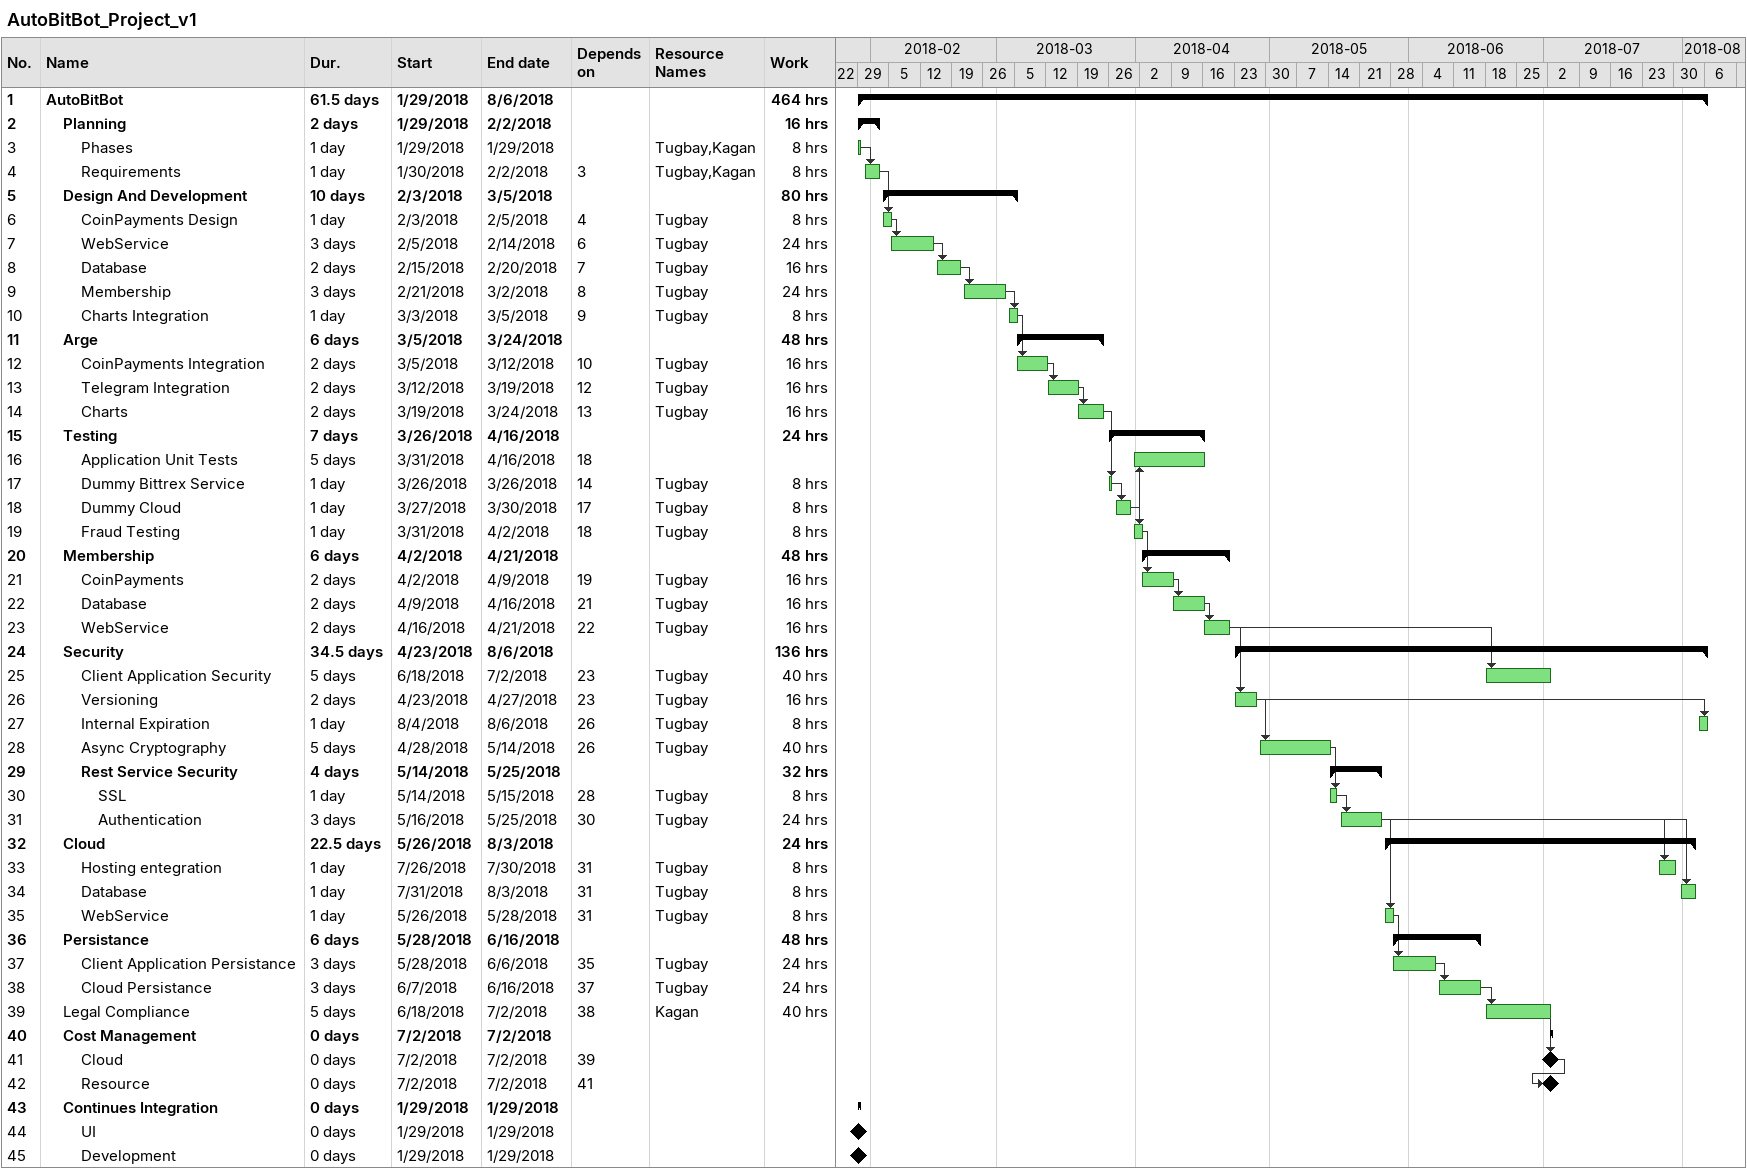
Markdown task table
AutoBitBot_Project_v1

| ID | Level | Task | Duration | Start | Finish | Predecessors | Resources | Work (h) |
|---|---|---|---|---|---|---|---|---|
| 1 | 1 | **AutoBitBot** | 61.5d | 2018-01-29 | 2018-08-06 |  |  | 464 |
| 2 | 2 | **Planning** | 2d | 2018-01-29 | 2018-02-02 |  |  | 16 |
| 3 | 3 | Phases | 1d | 2018-01-29 | 2018-01-29 |  | Tugbay,Kagan | 8 |
| 4 | 3 | Requirements | 1d | 2018-01-30 | 2018-02-02 | 3 | Tugbay,Kagan | 8 |
| 5 | 2 | **Design And Development** | 10d | 2018-02-03 | 2018-03-05 |  |  | 80 |
| 6 | 3 | CoinPayments Design | 1d | 2018-02-03 | 2018-02-05 | 4 | Tugbay | 8 |
| 7 | 3 | WebService | 3d | 2018-02-05 | 2018-02-14 | 6 | Tugbay | 24 |
| 8 | 3 | Database | 2d | 2018-02-15 | 2018-02-20 | 7 | Tugbay | 16 |
| 9 | 3 | Membership | 3d | 2018-02-21 | 2018-03-02 | 8 | Tugbay | 24 |
| 10 | 3 | Charts Integration | 1d | 2018-03-03 | 2018-03-05 | 9 | Tugbay | 8 |
| 11 | 2 | **Arge** | 6d | 2018-03-05 | 2018-03-24 |  |  | 48 |
| 12 | 3 | CoinPayments Integration | 2d | 2018-03-05 | 2018-03-12 | 10 | Tugbay | 16 |
| 13 | 3 | Telegram Integration | 2d | 2018-03-12 | 2018-03-19 | 12 | Tugbay | 16 |
| 14 | 3 | Charts | 2d | 2018-03-19 | 2018-03-24 | 13 | Tugbay | 16 |
| 15 | 2 | **Testing** | 7d | 2018-03-26 | 2018-04-16 |  |  | 24 |
| 16 | 3 | Application Unit Tests | 5d | 2018-03-31 | 2018-04-16 | 18 |  |  |
| 17 | 3 | Dummy Bittrex Service | 1d | 2018-03-26 | 2018-03-26 | 14 | Tugbay | 8 |
| 18 | 3 | Dummy Cloud | 1d | 2018-03-27 | 2018-03-30 | 17 | Tugbay | 8 |
| 19 | 3 | Fraud Testing | 1d | 2018-03-31 | 2018-04-02 | 18 | Tugbay | 8 |
| 20 | 2 | **Membership** | 6d | 2018-04-02 | 2018-04-21 |  |  | 48 |
| 21 | 3 | CoinPayments | 2d | 2018-04-02 | 2018-04-09 | 19 | Tugbay | 16 |
| 22 | 3 | Database | 2d | 2018-04-09 | 2018-04-16 | 21 | Tugbay | 16 |
| 23 | 3 | WebService | 2d | 2018-04-16 | 2018-04-21 | 22 | Tugbay | 16 |
| 24 | 2 | **Security** | 34.5d | 2018-04-23 | 2018-08-06 |  |  | 136 |
| 25 | 3 | Client Application Security | 5d | 2018-06-18 | 2018-07-02 | 23 | Tugbay | 40 |
| 26 | 3 | Versioning | 2d | 2018-04-23 | 2018-04-27 | 23 | Tugbay | 16 |
| 27 | 3 | Internal Expiration | 1d | 2018-08-04 | 2018-08-06 | 26 | Tugbay | 8 |
| 28 | 3 | Async Cryptography | 5d | 2018-04-28 | 2018-05-14 | 26 | Tugbay | 40 |
| 29 | 3 | **Rest Service Security** | 4d | 2018-05-14 | 2018-05-25 |  |  | 32 |
| 30 | 4 | SSL | 1d | 2018-05-14 | 2018-05-15 | 28 | Tugbay | 8 |
| 31 | 4 | Authentication | 3d | 2018-05-16 | 2018-05-25 | 30 | Tugbay | 24 |
| 32 | 2 | **Cloud** | 22.5d | 2018-05-26 | 2018-08-03 |  |  | 24 |
| 33 | 3 | Hosting entegration | 1d | 2018-07-26 | 2018-07-30 | 31 | Tugbay | 8 |
| 34 | 3 | Database | 1d | 2018-07-31 | 2018-08-03 | 31 | Tugbay | 8 |
| 35 | 3 | WebService | 1d | 2018-05-26 | 2018-05-28 | 31 | Tugbay | 8 |
| 36 | 2 | **Persistance** | 6d | 2018-05-28 | 2018-06-16 |  |  | 48 |
| 37 | 3 | Client Application Persistance | 3d | 2018-05-28 | 2018-06-06 | 35 | Tugbay | 24 |
| 38 | 3 | Cloud Persistance | 3d | 2018-06-07 | 2018-06-16 | 37 | Tugbay | 24 |
| 39 | 2 | Legal Compliance | 5d | 2018-06-18 | 2018-07-02 | 38 | Kagan | 40 |
| 40 | 2 | **Cost Management** | 0d | 2018-07-02 | 2018-07-02 |  |  |  |
| 41 | 3 | Cloud | 0d | 2018-07-02 | 2018-07-02 | 39 |  |  |
| 42 | 3 | Resource | 0d | 2018-07-02 | 2018-07-02 | 41 |  |  |
| 43 | 2 | **Continues Integration** | 0d | 2018-01-29 | 2018-01-29 |  |  |  |
| 44 | 3 | UI | 0d | 2018-01-29 | 2018-01-29 |  |  |  |
| 45 | 3 | Development | 0d | 2018-01-29 | 2018-01-29 |  |  |  |
